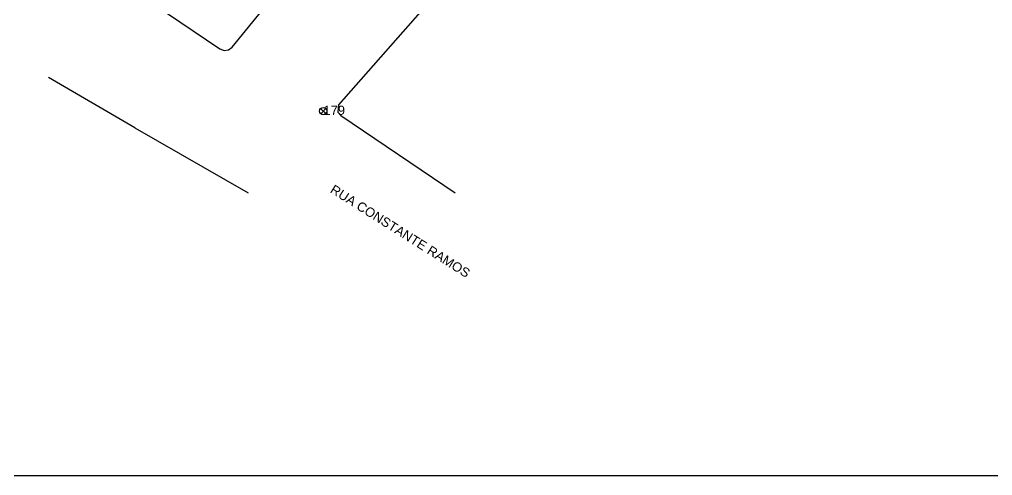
# Model space of a CAD drawing. Extents: x -89 to 1637, y 705 to 1299.
# Drawn here: x 319.7 to 601.9, y 705 to 837.3 of the extents above; entities that cross this region are included whole.
import ezdxf

# ---------------------------------------------------------------- set-up
doc = ezdxf.new("R2010")
doc.units = 0
for name, color, linetype in [('locais', 7, 'Continuous'), ('locais legendas', 7, 'Continuous'), ('QUADRA', 7, 'Continuous')]:
    doc.layers.add(name, color=color, linetype=linetype)
doc.layers.add('Segmento Logradouro Texto', color=7, linetype='Continuous', lineweight=0)
doc.styles.add('DIGICADE', font='arial.ttf')
doc.styles.get("Standard").update_dxf_attribs({"font": 'arial.ttf'})

msp = doc.modelspace()

# ---------------------------------------------------------------- linework, layer by layer
msp.add_lwpolyline([(-89.32, 705.02), (749.25, 705.02), (749.25, 1299.02), (-89.32, 1299.02), (-89.32, 705.02)])
at = {"layer": 'locais', "color": 1}
for p, q in [((406.98, 811.47), (408.53, 810.02)), ((408.48, 811.52), (407.03, 809.97))]:
    msp.add_line(p, q, dxfattribs=at)
msp.add_circle((407.75, 810.74), 1.06, dxfattribs=at)
at = {"layer": 'QUADRA'}
for points in [[(328.04, 862.43), (377.74, 828.8), (378.98, 828.35), (380.31, 828.51), (381.38, 829.3), (552.21, 1038.67), (552.14, 1039.9), (551.42, 1040.96), (512.2, 1074.26)], [(328.04, 862.43), (377.74, 828.8), (378.98, 828.35), (380.31, 828.51), (381.38, 829.3), (552.21, 1038.67), (552.14, 1039.9), (551.42, 1040.96), (512.2, 1074.26)], [(643.9, 986.55), (596.31, 1018.85), (594.94, 1018.72), (593.85, 1017.98), (458.08, 864.79), (412.17, 812.59), (412.01, 810.38), (412.01, 810.38), (412.87, 809.41), (446, 786.99)], [(643.9, 986.55), (596.31, 1018.85), (594.94, 1018.72), (593.85, 1017.98), (458.08, 864.79), (412.17, 812.59), (412.01, 810.38), (412.01, 810.38), (412.87, 809.41), (446, 786.99)], [(353.16, 805.84), (328.04, 820.48)], [(353.16, 805.84), (385.98, 786.99)]]:
    msp.add_lwpolyline(points, dxfattribs=at)

# ---------------------------------------------------------------- texts
at = {"layer": 'locais legendas', "color": 10}
msp.add_text('179', height=2.688, dxfattribs=at).set_placement((407.81, 809.62))
at = {"layer": 'Segmento Logradouro Texto', "linetype": 'Continuous', "insert": (410.96, 789.55), "char_height": 2.688, "width": 47.6909, "attachment_point": 1, "rotation": 327.8019, "style": 'DIGICADE'}
msp.add_mtext('\\fArial|b0|i0|c0|p34;\\W1.0000000000;\\T1.0000000000;\\o\\lRUA CONSTANTE RAMOS', dxfattribs=at)
at = {"layer": 'Segmento Logradouro Texto', "color": 0, "linetype": 'Continuous', "insert": (410.96, 789.55), "char_height": 2.688, "width": 47.6909, "attachment_point": 1, "rotation": 327.8019, "style": 'DIGICADE'}
msp.add_mtext('\\fArial|b0|i0|c0|p34;\\W1.0000000000;\\T1.0000000000;\\o\\lRUA CONSTANTE RAMOS', dxfattribs=at)

doc.saveas('drawing.dxf')
